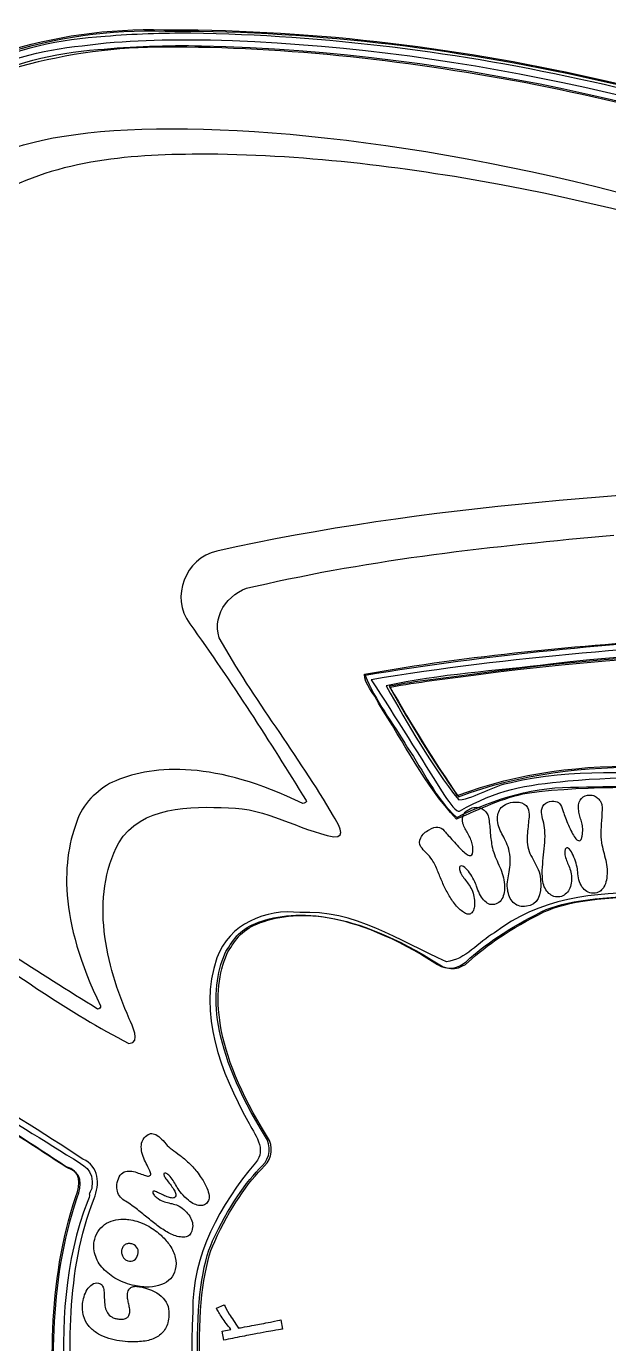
# Model space of a CAD drawing. Extents: x -1 to 139, y 0 to 188.
# Drawn here: x 47.3 to 85.9, y 100.4 to 187.6 of the extents above; entities that cross this region are included whole.
import ezdxf

# ---------------------------------------------------------------- set-up
doc = ezdxf.new("R2010")
doc.units = 0
for name, color, linetype in [('Back_Silk', 7, 'CONTINUOUS'), ('Edge', 7, 'CONTINUOUS'), ('Infill', 7, 'CONTINUOUS')]:
    doc.layers.add(name, color=color, linetype=linetype)

msp = doc.modelspace()

# ---------------------------------------------------------------- linework, layer by layer
at = {"layer": 'Back_Silk', "color": 7}
for points in [[(79.496418, 136.244568), (79.496404, 136.244568)], [(85.315418, 136.286163), (85.315418, 136.286163), (85.315418, 136.286163), (85.315418, 136.286163), (85.315418, 136.286163), (85.315418, 136.286163)], [(73.95263, 134.431438), (73.952659, 134.431465)], [(85.337739, 134.433777), (85.337739, 134.433777)], [(85.345222, 133.811153), (85.345222, 133.811153), (85.345222, 133.811153), (85.345222, 133.811153), (85.345222, 133.811153), (85.345222, 133.811153)], [(85.385776, 130.445807), (85.385776, 130.445807)], [(54.072244, 108.63204)], [(51.813886, 107.32752), (51.813891, 107.327539)], [(54.019305, 105.895937), (54.019312, 105.895972)], [(53.16865, 102.088963), (53.16865, 102.088963)], [(53.634939, 102.03622)], [(56.625662, 101.698125), (56.625662, 101.698125)]]:
    msp.add_lwpolyline(points, close=True, dxfattribs=at)
for points in [[(82.082791, 136.310734), (82.082796, 136.310744), (82.082929, 136.310739)], [(81.343366, 131.166174), (81.346565, 131.131332)], [(79.17698, 130.349271), (79.167869, 130.40445)], [(53.44249, 111.462605), (53.442609, 111.462839), (53.442581, 111.462841)], [(59.880117, 102.765943), (60.395992, 102.982022)], [(60.364494, 100.651037), (60.252808, 101.246116), (60.836368, 101.355641), (60.839482, 101.360193)], [(64.13593, 101.986857), (64.249778, 101.380262)], [(54.00874, 100.545637), (54.008755, 100.545766), (54.008776, 100.545815)]]:
    msp.add_lwpolyline(points, dxfattribs=at)
for points in [[(45.508214, 179.163011), (55.408214, 183.763011), (95.608214, 179.163021), (124.408216, 160.563021)], [(123.208216, 157.063021), (122.808216, 157.063021), (87.108214, 158.963021), (59.908214, 152.863021)], [(59.908214, 152.863021), (57.808214, 152.363021), (56.808214, 149.863021), (58.108214, 148.063021)], [(58.108214, 148.063021), (60.908214, 144.163021), (63.408214, 140.263021), (65.808214, 136.363021)], [(65.608214, 136.163021), (59.808214, 138.963021), (55.808214, 138.763021), (53.208214, 137.663021)], [(53.208214, 137.663021), (52.608214, 137.463021), (52.208214, 137.063021), (51.708214, 136.663021)], [(51.708214, 136.663021), (51.308214, 136.263021), (50.908214, 135.763021), (50.708214, 135.163021)], [(65.808214, 136.363021), (65.908214, 136.263021), (65.708214, 136.163021), (65.608214, 136.163021)], [(78.672924, 135.803928), (78.844181, 136.041075), (79.120823, 136.190667), (79.496418, 136.244568)], [(79.496427, 136.244562), (79.809935, 136.289557), (80.062876, 136.248586), (80.25284, 136.126204)], [(80.25284, 136.126204), (80.442605, 136.00832), (80.548204, 135.822945), (80.573235, 135.572413)], [(81.410854, 135.55992), (81.39272, 135.787911), (81.449661, 135.966501), (81.583523, 136.095285)], [(81.583523, 136.095285), (81.721531, 136.224277), (81.888592, 136.296441), (82.082791, 136.310734)], [(82.082929, 136.310739), (82.268463, 136.324389), (82.415036, 136.29422), (82.522348, 136.221481)], [(82.522348, 136.221481), (82.633997, 136.148979), (82.720151, 136.016082), (82.78101, 135.823097)], [(83.853553, 135.880092), (83.844636, 136.160348), (83.909952, 136.368285), (84.050784, 136.503777)], [(84.050784, 136.503777), (84.191302, 136.64376), (84.385418, 136.717144), (84.630988, 136.722349)], [(84.630988, 136.722349), (84.719875, 136.724206), (84.811173, 136.704943), (84.904642, 136.664467)], [(84.904642, 136.664467), (84.998113, 136.623991), (85.081022, 136.56679), (85.153391, 136.49301)], [(85.153391, 136.49301), (85.217911, 136.430887), (85.271888, 136.361905), (85.315418, 136.286163)], [(85.315418, 136.286163), (85.32356, 136.272038), (85.331352, 136.257676), (85.338767, 136.243077)], [(85.338767, 136.243077), (85.385919, 136.150291), (85.409965, 136.050182), (85.411138, 135.942808)], [(50.708214, 135.163021), (49.608214, 132.463021), (49.408214, 128.463021), (52.208214, 122.763021)], [(76.202978, 134.844831), (76.132429, 135.117215), (76.163172, 135.342691), (76.300063, 135.520641)], [(76.300063, 135.520641), (76.434874, 135.701882), (76.646661, 135.831241), (76.921225, 135.894009)], [(76.921225, 135.894009), (77.020499, 135.916708), (77.125042, 135.917441), (77.234019, 135.896073)], [(77.234019, 135.896073), (77.342949, 135.874684), (77.441672, 135.833043), (77.530746, 135.772459)], [(77.530746, 135.772459), (77.624218, 135.712689), (77.70255, 135.639804), (77.766479, 135.555249)], [(77.766479, 135.555249), (77.830399, 135.470707), (77.871258, 135.374903), (77.889797, 135.268886)], [(77.889797, 135.268886), (77.945479, 134.950487), (77.983307, 134.633776), (78.00428, 134.318587)], [(78.51331, 134.902944), (78.453703, 135.271206), (78.504878, 135.571433), (78.672924, 135.803928)], [(80.564609, 135.141928), (80.546572, 134.98037), (80.527953, 134.806575), (80.509024, 134.621336)], [(80.573235, 135.572413), (80.585757, 135.447062), (80.582733, 135.303663), (80.564609, 135.141928)], [(81.511611, 135.0138), (81.458013, 135.210527), (81.424178, 135.392379), (81.410854, 135.55992)], [(82.78101, 135.823097), (82.801402, 135.758416), (82.833677, 135.662755), (82.878182, 135.533907)], [(82.878182, 135.533907), (82.922592, 135.405323), (82.975872, 135.261072), (83.037859, 135.100551)], [(83.90307, 135.510202), (83.874149, 135.63073), (83.857566, 135.754015), (83.853553, 135.880092)], [(83.995427, 135.15577), (83.962648, 135.276205), (83.931847, 135.394343), (83.90307, 135.510202)], [(84.087251, 134.787181), (84.058804, 134.912469), (84.028206, 135.035336), (83.995427, 135.15577)], [(85.411138, 135.942808), (85.414627, 135.620697), (85.401446, 135.303027), (85.372088, 134.989836)], [(73.403742, 133.89937), (73.525041, 134.114005), (73.712207, 134.296087), (73.95263, 134.431438)], [(73.952658, 134.431435), (74.182208, 134.560664), (74.376703, 134.61571), (74.531379, 134.605629)], [(74.531379, 134.605629), (74.691782, 134.598097), (74.836211, 134.515629), (74.96486, 134.361979)], [(74.96486, 134.361979), (75.010365, 134.307626), (75.07161, 134.237979), (75.162555, 134.132883)], [(76.338294, 134.497343), (76.280151, 134.606787), (76.234695, 134.722365), (76.202978, 134.844831)], [(76.515616, 134.176679), (76.454459, 134.285574), (76.395249, 134.392484), (76.338294, 134.497343)], [(78.00428, 134.318587), (78.025273, 134.003039), (78.064527, 133.686311), (78.12112, 133.367323)], [(78.668803, 134.38419), (78.59681, 134.536882), (78.544576, 134.709783), (78.51331, 134.902944)], [(78.900286, 133.935421), (78.821508, 134.087222), (78.744302, 134.236806), (78.668803, 134.38419)], [(80.509024, 134.621336), (80.489591, 134.440584), (80.473764, 134.250867), (80.461523, 134.052091)], [(81.621962, 134.405162), (81.605892, 134.614559), (81.569411, 134.817511), (81.511611, 135.0138)], [(81.617406, 133.582558), (81.641084, 133.856397), (81.643042, 134.130604), (81.621962, 134.405162)], [(83.037859, 135.100551), (83.099608, 134.944769), (83.165342, 134.782111), (83.234934, 134.612468)], [(83.234934, 134.612468), (83.308469, 134.44771), (83.382841, 134.296861), (83.458177, 134.159949)], [(84.134926, 134.417106), (84.13134, 134.543192), (84.115561, 134.666564), (84.087251, 134.787181)], [(84.12756, 134.241592), (84.13357, 134.321265), (84.135993, 134.379727), (84.134926, 134.417106)], [(85.337739, 134.433777), (85.333766, 134.302222), (85.332603, 134.169909), (85.334153, 134.03683)], [(85.372088, 134.989836), (85.354846, 134.80602), (85.343438, 134.620669), (85.337739, 134.433777)], [(73.417873, 133.299966), (73.295834, 133.487272), (73.286821, 133.686528), (73.403742, 133.89937)], [(75.162555, 134.132883), (75.251578, 134.030017), (75.351956, 133.917652), (75.466416, 133.789143)], [(75.466416, 133.789143), (75.578705, 133.665727), (75.694789, 133.535971), (75.814603, 133.39844)], [(75.814603, 133.39844), (75.937238, 133.267202), (76.054491, 133.14732), (76.167042, 133.039372)], [(76.691784, 133.839796), (76.635463, 133.955396), (76.576788, 134.067765), (76.515616, 134.176679)], [(76.818419, 133.488015), (76.788896, 133.611272), (76.746988, 133.728766), (76.691784, 133.839796)], [(76.846691, 133.313215), (76.836514, 133.39328), (76.82719, 133.4514), (76.818419, 133.488015)], [(79.134175, 133.436623), (79.061125, 133.61805), (78.98323, 133.784313), (78.900286, 133.935421)], [(79.295951, 132.804715), (79.260032, 133.049184), (79.20657, 133.259708), (79.134175, 133.436623)], [(80.461523, 134.052091), (80.449282, 133.853308), (80.454641, 133.652006), (80.47673, 133.448018)], [(80.47673, 133.448018), (80.500844, 133.225565), (80.555479, 133.025503), (80.639026, 132.847747)], [(81.537029, 132.759966), (81.566842, 133.034563), (81.593719, 133.308675), (81.617406, 133.582558)], [(83.458177, 134.159949), (83.533514, 134.023028), (83.60731, 133.911615), (83.679869, 133.825716)], [(83.679869, 133.825716), (83.756505, 133.739987), (83.829177, 133.698355), (83.898393, 133.700877)], [(83.898393, 133.700877), (83.947242, 133.702631), (83.987067, 133.732087), (84.017981, 133.789237)], [(84.017981, 133.789237), (84.052834, 133.851194), (84.077316, 133.922119), (84.09137, 134.002038)], [(84.09137, 134.002038), (84.109514, 134.082092), (84.1216, 134.16194), (84.12756, 134.241592)], [(85.334153, 134.03683), (85.335075, 133.960933), (85.338806, 133.885704), (85.345222, 133.811153)], [(85.345222, 133.811153), (85.356232, 133.683944), (85.375248, 133.558696), (85.402173, 133.4354)], [(85.402173, 133.4354), (85.444877, 133.239847), (85.491331, 133.044312), (85.541454, 132.848777)], [(73.774813, 132.890643), (73.627856, 133.027643), (73.507693, 133.162108), (73.417873, 133.299966)], [(74.16098, 132.426852), (74.052954, 132.600938), (73.926022, 132.757144), (73.774813, 132.890643)], [(76.167042, 133.039372), (76.27967, 132.931351), (76.382048, 132.84571), (76.476158, 132.783129)], [(76.476158, 132.783129), (76.574341, 132.721925), (76.65686, 132.701104), (76.726355, 132.722018)], [(76.726355, 132.722018), (76.775358, 132.736772), (76.809233, 132.775917), (76.828508, 132.840031)], [(76.828508, 132.840031), (76.850742, 132.90985), (76.860958, 132.985869), (76.858777, 133.068095)], [(76.858777, 133.068095), (76.860812, 133.151513), (76.856839, 133.233227), (76.846691, 133.313215)], [(78.12112, 133.367323), (78.157175, 133.164105), (78.212866, 132.969325), (78.287094, 132.783317)], [(78.287094, 132.783317), (78.361258, 132.597451), (78.438973, 132.411953), (78.519771, 132.22807)], [(79.316673, 132.092421), (79.341553, 132.299701), (79.335224, 132.537447), (79.295951, 132.804715)], [(80.639026, 132.847747), (80.726595, 132.670417), (80.818914, 132.495687), (80.915739, 132.323573)], [(81.467827, 131.944989), (81.487793, 132.218786), (81.510831, 132.490408), (81.537029, 132.759966)], [(82.961447, 133.082589), (82.951212, 133.044589), (82.945145, 133.004484), (82.943225, 132.962271)], [(82.943225, 132.962271), (82.945358, 132.920288), (82.947102, 132.885301), (82.948459, 132.857309)], [(82.948459, 132.857309), (82.954759, 132.731358), (82.980996, 132.608876), (83.026733, 132.48978)], [(83.005032, 133.183247), (82.985978, 133.158805), (82.971449, 133.125252), (82.961447, 133.082589)], [(83.087833, 133.229831), (83.051468, 133.227871), (83.023855, 133.212353), (83.005032, 133.183247)], [(83.320161, 133.052197), (83.238272, 133.174513), (83.160558, 133.233701), (83.087833, 133.229831)], [(83.54901, 132.613811), (83.482173, 132.788586), (83.405895, 132.934726), (83.320161, 133.052197)], [(83.724082, 132.088175), (83.677909, 132.268636), (83.619649, 132.4439), (83.54901, 132.613811)], [(85.541454, 132.848777), (85.595595, 132.653289), (85.643328, 132.457671), (85.684789, 132.261975)], [(74.521786, 131.704785), (74.42, 131.956282), (74.302717, 132.198439), (74.16098, 132.426852)], [(74.836267, 130.951953), (74.727889, 131.201611), (74.623424, 131.453645), (74.521786, 131.704785)], [(75.979103, 131.954669), (75.968218, 131.92513), (75.964497, 131.888543), (75.967918, 131.844935)], [(75.967918, 131.844935), (75.969759, 131.805646), (75.976253, 131.765851), (75.987234, 131.725459)], [(76.044505, 132.026397), (76.010244, 132.012571), (75.988397, 131.988511), (75.979103, 131.954669)], [(75.987234, 131.725459), (76.001908, 131.686634), (76.01413, 131.654278), (76.02391, 131.628391)], [(76.315218, 131.929804), (76.204699, 132.022621), (76.113022, 132.054058), (76.044505, 132.026397)], [(76.643222, 131.571974), (76.537504, 131.723333), (76.428163, 131.842721), (76.315218, 131.929804)], [(78.519771, 132.22807), (78.604529, 132.044964), (78.682893, 131.860544), (78.754847, 131.675767)], [(78.754847, 131.675767), (78.826075, 131.495444), (78.878588, 131.304452), (78.912857, 131.10224)], [(79.234328, 131.503577), (79.268154, 131.689352), (79.29568, 131.88566), (79.316673, 132.092421)], [(80.915739, 132.323573), (81.012574, 132.151438), (81.100862, 131.973322), (81.180872, 131.789464)], [(81.180872, 131.789464), (81.264806, 131.605932), (81.318482, 131.398145), (81.343366, 131.166174)], [(81.475096, 131.11603), (81.450788, 131.39492), (81.44791, 131.671188), (81.467827, 131.944989)], [(81.560466, 128.987392), (87.560466, 131.787392), (111.660466, 128.987392), (129.060468, 117.78739)], [(83.026733, 132.48978), (83.07247, 132.370681), (83.12004, 132.249272), (83.169379, 132.125563)], [(83.169379, 132.125563), (83.222676, 132.00205), (83.27211, 131.868922), (83.317718, 131.726179)], [(83.317718, 131.726179), (83.363136, 131.588074), (83.389275, 131.43271), (83.396651, 131.259994)], [(83.799449, 131.63534), (83.795184, 131.756658), (83.770246, 131.90778), (83.724082, 132.088175)], [(85.684789, 132.261975), (85.726213, 132.070933), (85.747468, 131.872712), (85.74896, 131.667298)], [(85.74896, 131.667298), (85.750414, 131.466576), (85.733996, 131.277328), (85.700044, 131.099615)], [(75.191893, 130.228089), (75.063995, 130.466871), (74.945368, 130.707993), (74.836267, 130.951953)], [(76.02391, 131.628391), (76.067902, 131.511961), (76.129102, 131.405201), (76.205079, 131.306761)], [(76.205079, 131.306761), (76.281192, 131.208145), (76.358133, 131.107228), (76.43619, 131.003231)], [(76.43619, 131.003231), (76.517517, 130.900581), (76.596854, 130.786668), (76.674398, 130.661631)], [(76.931474, 131.106212), (76.846852, 131.270582), (76.751156, 131.426416), (76.643222, 131.571974)], [(77.105877, 130.683179), (77.073515, 130.799839), (77.015953, 130.942119), (76.931474, 131.106212)], [(78.912857, 131.10224), (78.946362, 130.904522), (78.960416, 130.714582), (78.955677, 130.531474)], [(79.167869, 130.40445), (79.134547, 130.606829), (79.128102, 130.795152), (79.149939, 130.96984)], [(79.149939, 130.96984), (79.175516, 131.145141), (79.203594, 131.323052), (79.234328, 131.503577)], [(81.346565, 131.131332), (81.445896, 130.035357), (81.11522, 129.46306), (80.40086, 129.361501)], [(81.589465, 130.656007), (81.528094, 130.7954), (81.489679, 130.94874), (81.475096, 131.11603)], [(83.34756, 130.780567), (83.311738, 130.62914), (83.256221, 130.495394), (83.181422, 130.37916)], [(83.396651, 131.259994), (83.403823, 131.091972), (83.38725, 130.932182), (83.34756, 130.780567)], [(83.882113, 131.112589), (83.83341, 131.283682), (83.805661, 131.457933), (83.799449, 131.63534)], [(84.083472, 130.657165), (83.998026, 130.789695), (83.930819, 130.94151), (83.882113, 131.112589)], [(85.700044, 131.099615), (85.666044, 130.926566), (85.612446, 130.776602), (85.539472, 130.649685)], [(52.008214, 122.563021), (48.108214, 124.963021), (44.208214, 127.463021), (40.308214, 130.263021)], [(75.633904, 129.541962), (75.470265, 129.76253), (75.319898, 129.989106), (75.191893, 130.228089)], [(76.674398, 130.661631), (76.750608, 130.540779), (76.813887, 130.398509), (76.867144, 130.234967)], [(76.867144, 130.234967), (76.918929, 130.075935), (76.94944, 129.920059), (76.962893, 129.767993)], [(77.299061, 130.191484), (77.218674, 130.348423), (77.153279, 130.512318), (77.105877, 130.683179)], [(77.568831, 129.783887), (77.469702, 129.898288), (77.37937, 130.034684), (77.299061, 130.191484)], [(78.872314, 130.051109), (78.823466, 129.90476), (78.750193, 129.783515), (78.654528, 129.688328)], [(78.955677, 130.531474), (78.950152, 130.353006), (78.921987, 130.192921), (78.872314, 130.051109)], [(79.603831, 129.553445), (79.392016, 129.723724), (79.247685, 129.988407), (79.17698, 130.349271)], [(81.81873, 130.290538), (81.727721, 130.390155), (81.651242, 130.511947), (81.589465, 130.656007)], [(82.136615, 130.050408), (82.019719, 130.106598), (81.913886, 130.186576), (81.81873, 130.290538)], [(82.519732, 129.980733), (82.38465, 129.971344), (82.257273, 129.994507), (82.136615, 130.050408)], [(82.898254, 130.103507), (82.788329, 130.031398), (82.662322, 129.99066), (82.519732, 129.980733)], [(83.181422, 130.37916), (83.106618, 130.262914), (83.012189, 130.171161), (82.898254, 130.103507)], [(84.400225, 130.337928), (84.278315, 130.418385), (84.172806, 130.524748), (84.083472, 130.657165)], [(84.832501, 130.223323), (84.669793, 130.219505), (84.526025, 130.257577), (84.400225, 130.337928)], [(85.256159, 130.344249), (85.140268, 130.267424), (84.999095, 130.227264), (84.832501, 130.223323)], [(85.385776, 130.445806), (85.346028, 130.407135), (85.30282, 130.373283), (85.256159, 130.344249)], [(85.539472, 130.649685), (85.495886, 130.571044), (85.444654, 130.503097), (85.385776, 130.445807)], [(62.560466, 128.187392), (64.960466, 129.187392), (68.860466, 129.187392), (74.660466, 125.487392)], [(75.937993, 129.204442), (75.835505, 129.298167), (75.73162, 129.41025), (75.633904, 129.541962)], [(76.231184, 128.97118), (76.141735, 129.028876), (76.043175, 129.106977), (75.937993, 129.204442)], [(76.870559, 129.04865), (76.829222, 128.962302), (76.773928, 128.90306), (76.704256, 128.866619)], [(76.962663, 129.356802), (76.947389, 129.233733), (76.915763, 129.131495), (76.870559, 129.04865)], [(76.962893, 129.767993), (76.979157, 129.616912), (76.977935, 129.479845), (76.962663, 129.356802)], [(77.898603, 129.524683), (77.780517, 129.583184), (77.671267, 129.670106), (77.568831, 129.783887)], [(78.291831, 129.486941), (78.149214, 129.453554), (78.020088, 129.466863), (77.898603, 129.524683)], [(78.654528, 129.688328), (78.559652, 129.588464), (78.437967, 129.521158), (78.291831, 129.486941)], [(80.40086, 129.361501), (80.083274, 129.316351), (79.820609, 129.378618), (79.603831, 129.553445)], [(61.360466, 127.387392), (61.660466, 127.687392), (62.060466, 127.987392), (62.560466, 128.187392)], [(76.488329, 128.847314), (76.409735, 128.869074), (76.325112, 128.910695), (76.231184, 128.97118)], [(76.704256, 128.866619), (76.638223, 128.832075), (76.568795, 128.826596), (76.488329, 128.847314)], [(76.560466, 125.687392), (77.760466, 126.787392), (79.360466, 127.887392), (81.560466, 128.987392)], [(60.560466, 126.187392), (60.760466, 126.587392), (61.060466, 126.987392), (61.360466, 127.387392)], [(63.260466, 114.08739), (59.560466, 119.987392), (59.560466, 123.787392), (60.560466, 126.187392)], [(74.660466, 125.487392), (75.260466, 125.087392), (76.060466, 125.187392), (76.560466, 125.687392)], [(52.208214, 122.763021), (52.208214, 122.663021), (52.108214, 122.563021), (52.008214, 122.563021)], [(55.094336, 114.028419), (55.201819, 114.165598), (55.315492, 114.253452), (55.431675, 114.29168)], [(55.431675, 114.29168), (55.545123, 114.333259), (55.661096, 114.33205), (55.778744, 114.288873)], [(55.778744, 114.288873), (55.896516, 114.24562), (56.018377, 114.164), (56.145468, 114.044806)], [(54.945026, 113.05953), (54.90382, 113.231785), (54.889974, 113.40026), (54.903829, 113.564058)], [(54.903829, 113.564058), (54.920371, 113.731405), (54.984009, 113.887609), (55.094336, 114.028419)], [(56.145468, 114.044806), (56.272668, 113.932159), (56.405608, 113.790807), (56.546247, 113.620967)], [(56.546247, 113.620967), (56.64205, 113.50527), (56.77305, 113.388636), (56.938655, 113.265928)], [(63.060466, 112.18739), (63.560466, 112.68739), (63.660466, 113.48739), (63.260466, 114.08739)], [(55.120195, 112.568179), (55.044229, 112.730138), (54.985641, 112.893866), (54.945026, 113.05953)], [(55.334549, 112.128829), (55.264743, 112.262801), (55.1929, 112.409308), (55.120195, 112.568179)], [(56.938655, 113.265928), (57.10353, 113.149926), (57.281279, 113.020279), (57.469611, 112.87673)], [(57.469611, 112.87673), (57.658241, 112.73292), (57.848769, 112.571569), (58.041891, 112.392836)], [(53.442581, 111.462841), (53.524604, 111.62245), (53.631814, 111.728368), (53.760537, 111.779073)], [(53.760537, 111.779073), (53.885956, 111.832357), (54.020182, 111.851187), (54.16251, 111.836168)], [(54.16251, 111.836168), (54.303695, 111.827638), (54.447614, 111.797482), (54.59446, 111.74652)], [(54.59446, 111.74652), (54.737819, 111.698258), (54.871914, 111.64993), (54.996443, 111.602353)], [(54.996443, 111.602353), (55.119886, 111.561044), (55.227827, 111.530575), (55.320561, 111.511475)], [(55.492562, 111.786019), (55.454052, 111.883613), (55.401231, 111.997536), (55.334549, 112.128829)], [(55.508863, 111.573676), (55.536732, 111.618117), (55.531045, 111.688476), (55.492562, 111.786019)], [(56.400683, 111.670384), (56.376806, 111.63619), (56.383048, 111.581287), (56.419809, 111.506473)], [(56.523605, 111.699946), (56.467876, 111.717621), (56.426743, 111.70772), (56.400683, 111.670384)], [(56.717498, 111.573479), (56.646025, 111.643022), (56.581612, 111.685327), (56.523605, 111.699946)], [(58.041891, 112.392836), (58.237374, 112.216639), (58.415028, 112.018355), (58.578561, 111.802498)], [(58.578561, 111.802498), (58.797549, 111.513444), (58.967512, 111.253267), (59.087651, 111.032615)], [(59.760466, 107.18739), (60.760466, 109.38739), (61.960466, 111.08739), (63.060466, 112.18739)], [(53.320225, 110.49914), (53.27838, 110.640127), (53.265284, 110.792163), (53.282141, 110.954177)], [(53.282141, 110.954177), (53.300951, 111.120239), (53.354198, 111.29079), (53.44249, 111.462605)], [(55.320561, 111.511475), (55.41003, 111.49515), (55.472464, 111.515686), (55.508863, 111.573676)], [(56.419809, 111.506473), (56.458699, 111.434727), (56.513176, 111.351697), (56.583437, 111.257457)], [(56.583437, 111.257457), (56.650502, 111.166158), (56.725926, 111.068059), (56.80981, 110.963295)], [(57.012817, 111.213024), (56.942974, 111.328788), (56.844666, 111.449739), (56.717498, 111.573479)], [(56.80981, 110.963295), (56.89362, 110.858542), (56.967688, 110.754112), (57.032161, 110.650643)], [(57.225878, 110.846158), (57.153608, 110.974681), (57.082839, 111.096987), (57.012817, 111.213024)], [(57.485652, 110.454384), (57.38347, 110.592883), (57.296945, 110.723422), (57.225878, 110.846158)], [(59.087651, 111.032615), (59.208278, 110.81115), (59.291602, 110.61819), (59.337103, 110.456173)], [(53.520095, 110.115492), (53.429061, 110.230349), (53.362082, 110.358062), (53.320225, 110.49914)], [(53.85002, 109.83868), (53.719514, 109.915069), (53.60929, 110.006732), (53.520095, 110.115492)], [(55.668714, 110.495272), (55.65008, 110.461672), (55.6497, 110.421528), (55.667696, 110.375212)], [(55.667696, 110.375212), (55.687479, 110.332219), (55.716089, 110.287735), (55.753506, 110.241708)], [(55.794471, 110.499699), (55.725638, 110.523754), (55.683596, 110.522113), (55.668714, 110.495272)], [(55.753506, 110.241708), (55.792712, 110.198984), (55.837215, 110.157243), (55.886986, 110.116337)], [(56.046073, 110.391118), (55.947203, 110.439489), (55.863278, 110.475594), (55.794471, 110.499699)], [(55.886986, 110.116337), (55.936583, 110.075212), (55.980374, 110.040834), (56.018138, 110.013269)], [(56.018138, 110.013269), (56.155476, 109.913008), (56.29316, 109.844032), (56.429584, 109.803973)], [(56.362358, 110.241747), (56.248851, 110.29882), (56.143384, 110.348551), (56.046073, 110.391118)], [(56.694851, 110.106785), (56.58855, 110.142891), (56.477613, 110.187806), (56.362358, 110.241747)], [(56.973084, 110.053081), (56.890571, 110.055456), (56.797804, 110.073325), (56.694851, 110.106785)], [(57.154573, 110.143031), (57.115766, 110.080462), (57.055664, 110.050727), (56.973084, 110.053081)], [(57.032161, 110.650643), (57.095326, 110.55293), (57.140669, 110.45859), (57.168346, 110.367936)], [(57.168346, 110.367936), (57.197891, 110.28007), (57.193389, 110.205612), (57.154573, 110.143031)], [(57.916644, 109.994339), (57.731599, 110.163512), (57.588115, 110.315506), (57.485652, 110.454384)], [(58.320994, 109.701052), (58.188983, 109.772182), (58.053441, 109.869274), (57.916644, 109.994339)], [(59.385866, 110.041761), (59.36951, 109.93053), (59.329443, 109.836153), (59.264293, 109.755377)], [(59.337103, 110.456173), (59.38733, 110.292203), (59.40389, 110.154723), (59.385866, 110.041761)], [(54.653464, 109.285666), (54.410933, 109.480865), (54.14331, 109.667009), (53.85002, 109.83868)], [(55.356546, 108.718292), (55.128556, 108.906465), (54.894006, 109.096131), (54.653464, 109.285666)], [(56.429584, 109.803973), (56.56271, 109.76641), (56.696029, 109.733069), (56.829402, 109.703431)], [(56.829402, 109.703431), (56.964443, 109.676741), (57.097047, 109.640614), (57.227368, 109.595774)], [(57.227368, 109.595774), (57.35446, 109.553504), (57.482393, 109.479329), (57.61294, 109.375378)], [(57.61294, 109.375378), (57.74333, 109.271554), (57.861045, 109.158102), (57.966928, 109.037118)], [(57.966928, 109.037118), (58.076119, 108.91354), (58.157867, 108.783439), (58.213206, 108.648782)], [(58.696218, 109.567868), (58.580012, 109.588231), (58.454706, 109.632294), (58.320994, 109.701052)], [(59.017746, 109.584755), (58.921044, 109.555473), (58.814123, 109.549751), (58.696218, 109.567868)], [(59.264293, 109.755377), (59.197515, 109.672574), (59.116138, 109.616209), (59.017746, 109.584755)], [(52.119474, 107.949734), (52.257454, 108.130176), (52.420484, 108.276439), (52.606675, 108.386819)], [(52.606675, 108.386819), (52.792942, 108.497245), (52.998167, 108.5732), (53.221482, 108.614516)], [(53.221482, 108.614516), (53.441095, 108.657596), (53.6681, 108.668393), (53.902651, 108.648527)], [(53.902651, 108.648527), (53.959231, 108.64464), (54.015764, 108.639133), (54.072244, 108.63204)], [(54.072244, 108.63204), (54.251339, 108.609733), (54.429719, 108.570766), (54.607709, 108.516525)], [(54.607709, 108.516525), (54.843209, 108.44885), (55.067905, 108.357472), (55.282659, 108.246258)], [(55.282659, 108.246258), (55.600902, 108.08145), (55.888934, 107.876142), (56.150154, 107.641916)], [(56.049501, 108.172481), (55.815834, 108.348209), (55.584669, 108.529956), (55.356546, 108.718292)], [(56.799761, 107.700243), (56.531293, 107.845874), (56.280991, 108.001835), (56.049501, 108.172481)], [(58.305546, 108.219961), (58.307399, 108.068425), (58.267814, 107.910771), (58.187616, 107.740103)], [(58.213206, 108.648782), (58.273398, 108.51388), (58.303703, 108.37118), (58.305546, 108.219961)], [(51.837494, 106.300792), (51.732382, 106.638383), (51.724286, 106.984601), (51.813886, 107.32752)], [(51.813889, 107.32754), (51.876276, 107.566335), (51.978961, 107.775168), (52.119474, 107.949734)], [(56.150154, 107.641916), (56.187831, 107.608542), (56.224563, 107.574845), (56.260359, 107.540856)], [(56.260359, 107.540856), (56.470098, 107.340838), (56.648132, 107.129196), (56.795351, 106.909146)], [(57.1794, 107.541844), (57.040323, 107.586241), (56.913792, 107.638391), (56.799761, 107.700243)], [(57.586834, 107.466243), (57.455499, 107.475636), (57.319503, 107.500405), (57.1794, 107.541844)], [(57.947617, 107.514786), (57.83957, 107.476036), (57.719335, 107.459592), (57.586834, 107.466243)], [(58.187616, 107.740103), (58.136158, 107.630603), (58.056943, 107.55622), (57.947617, 107.514786)], [(53.611388, 106.655137), (53.590206, 106.573177), (53.586501, 106.491559), (53.600246, 106.410912)], [(53.600246, 106.410912), (53.61011, 106.331554), (53.633987, 106.256408), (53.671747, 106.18569)], [(53.71636, 106.860354), (53.667699, 106.805678), (53.632578, 106.737101), (53.611388, 106.655137)], [(53.886981, 106.994732), (53.819185, 106.965169), (53.762222, 106.920329), (53.71636, 106.860354)], [(54.097959, 107.040792), (54.02129, 107.041016), (53.950945, 107.025751), (53.886981, 106.994732)], [(54.335372, 106.998673), (54.254803, 107.030124), (54.175731, 107.044376), (54.097959, 107.040792)], [(54.647637, 106.724987), (54.584767, 106.849637), (54.481077, 106.941801), (54.335372, 106.998673)], [(54.677737, 106.317316), (54.717424, 106.470246), (54.707801, 106.605199), (54.647637, 106.724987)], [(56.795351, 106.909146), (56.965078, 106.656235), (57.083175, 106.396167), (57.151386, 106.126159)], [(70.960466, 59.68689), (59.760466, 77.08689), (56.960466, 101.18739), (59.760466, 107.18739)], [(52.373221, 105.383433), (52.123133, 105.660936), (51.943631, 105.967244), (51.837494, 106.300792)], [(53.671747, 106.18569), (53.706534, 106.120098), (53.753649, 106.061509), (53.812944, 106.00982)], [(53.812944, 106.00982), (53.872239, 105.958102), (53.941082, 105.920334), (54.019305, 105.895937)], [(54.019311, 105.89596), (54.167917, 105.849619), (54.303511, 105.866117), (54.426554, 105.942085)], [(54.426554, 105.942085), (54.550536, 106.02181), (54.633326, 106.146167), (54.677737, 106.317316)], [(57.151386, 106.126159), (57.220646, 105.858598), (57.220535, 105.592918), (57.151378, 105.315477)], [(53.284181, 104.685118), (52.924711, 104.879611), (52.620266, 105.110959), (52.373221, 105.383433)], [(54.439682, 104.260209), (54.025506, 104.353031), (53.639732, 104.491524), (53.284181, 104.685118)], [(56.824877, 104.712606), (56.669783, 104.549032), (56.472782, 104.420927), (56.232057, 104.328487)], [(57.151378, 105.315477), (57.092084, 105.077617), (56.984776, 104.878439), (56.824877, 104.712606)], [(51.10658, 103.52031), (51.155287, 103.692635), (51.226366, 103.850259), (51.319149, 103.991892)], [(51.319149, 103.991892), (51.408517, 104.138586), (51.517539, 104.254105), (51.645152, 104.338152)], [(51.645152, 104.338152), (51.769517, 104.427325), (51.909641, 104.454515), (52.065402, 104.422337)], [(52.065402, 104.422337), (52.173193, 104.400063), (52.252277, 104.351454), (52.302912, 104.277481)], [(52.302912, 104.277481), (52.353593, 104.203435), (52.389464, 104.111737), (52.41108, 104.00237)], [(52.41108, 104.00237), (52.432697, 103.892978), (52.444923, 103.771336), (52.448248, 103.637144)], [(53.988989, 103.737062), (54.007809, 103.870214), (54.04783, 103.971832), (54.107898, 104.041198)], [(54.107898, 104.041198), (54.164599, 104.115233), (54.236292, 104.163962), (54.322612, 104.187633)], [(54.322612, 104.187633), (54.404996, 104.212207), (54.500764, 104.217735), (54.610117, 104.204736)], [(55.421389, 104.166059), (55.113754, 104.153351), (54.78586, 104.182632), (54.439682, 104.260209)], [(54.610117, 104.204736), (54.716102, 104.196314), (54.830676, 104.178089), (54.954134, 104.150384)], [(54.954134, 104.150384), (55.568997, 104.012405), (56.031878, 103.764453), (56.339007, 103.435669)], [(56.232057, 104.328487), (55.996077, 104.23844), (55.725728, 104.183208), (55.421389, 104.166059)], [(51.054307, 102.327959), (50.997189, 102.552127), (50.981407, 102.80197), (51.009081, 103.075061)], [(51.009081, 103.075061), (51.022159, 103.204178), (51.054381, 103.353018), (51.10658, 103.52031)], [(52.448248, 103.637144), (52.448078, 103.507734), (52.452323, 103.373855), (52.461001, 103.23572)], [(52.461001, 103.23572), (52.469707, 103.097585), (52.487694, 102.96072), (52.514812, 102.825458)], [(53.994546, 103.414443), (53.975791, 103.522772), (53.973948, 103.630549), (53.988989, 103.737062)], [(54.054007, 103.101953), (54.029612, 103.206403), (54.009791, 103.310616), (53.994546, 103.414443)], [(54.122183, 102.785086), (54.101122, 102.891912), (54.078403, 102.997509), (54.054007, 103.101953)], [(56.339007, 103.435669), (56.653197, 103.106686), (56.777095, 102.693365), (56.722339, 102.166434)], [(60.395992, 102.982022), (60.455685, 102.847496), (60.566662, 102.64443), (60.728923, 102.372826)], [(51.076591, 102.249076), (51.068533, 102.27501), (51.061151, 102.301312), (51.054307, 102.327959)], [(51.403797, 101.614699), (51.257242, 101.799534), (51.147783, 102.011275), (51.076591, 102.249076)], [(52.514812, 102.825458), (52.542338, 102.694259), (52.590037, 102.573403), (52.657503, 102.463327)], [(52.657503, 102.463327), (52.724984, 102.353218), (52.818929, 102.261276), (52.938941, 102.187281)], [(52.938941, 102.187281), (53.003487, 102.14636), (53.080052, 102.113656), (53.16865, 102.088963)], [(53.16865, 102.088963), (53.239271, 102.069302), (53.317482, 102.054726), (53.403334, 102.045073)], [(53.403334, 102.045073), (53.483041, 102.036112), (53.560252, 102.033218), (53.634939, 102.03622)], [(53.634939, 102.03622), (53.647137, 102.036718), (53.65927, 102.037407), (53.671338, 102.038163)], [(53.671338, 102.038163), (53.753555, 102.048312), (53.828553, 102.06874), (53.896322, 102.099339)], [(53.896322, 102.099339), (53.960395, 102.134257), (54.013439, 102.181688), (54.055582, 102.241612)], [(54.055582, 102.241612), (54.097741, 102.301567), (54.123461, 102.380459), (54.133196, 102.478686)], [(54.133196, 102.478686), (54.14331, 102.580696), (54.139679, 102.682641), (54.122183, 102.785086)], [(56.722339, 102.166434), (56.704445, 101.994214), (56.672474, 101.838371), (56.625662, 101.698125)], [(60.252645, 102.136357), (60.079509, 102.395322), (59.955333, 102.605184), (59.880117, 102.765943)], [(60.839482, 101.360193), (60.621394, 101.61867), (60.425781, 101.877392), (60.252645, 102.136357)], [(60.728923, 102.372826), (60.890703, 102.10378), (61.096723, 101.796669), (61.346981, 101.451493)], [(51.923631, 101.142951), (51.719852, 101.273129), (51.546357, 101.430174), (51.403797, 101.614699)], [(52.569839, 100.82373), (52.338884, 100.907083), (52.123378, 101.013066), (51.923631, 101.142951)], [(56.445163, 101.327521), (56.298989, 101.112483), (56.105803, 100.942621), (55.863648, 100.818569)], [(56.625662, 101.698125), (56.579723, 101.559058), (56.519757, 101.435643), (56.445163, 101.327521)], [(61.346981, 101.451493), (61.375136, 101.456777), (61.504629, 101.479758), (61.735462, 101.520436)], [(61.735462, 101.520436), (61.963735, 101.560634), (62.176411, 101.599227), (62.373491, 101.636216)], [(62.373491, 101.636216), (62.675509, 101.6929), (63.033357, 101.762707), (63.447032, 101.845638)], [(63.818347, 101.307225), (63.574237, 101.266701), (63.157842, 101.191196), (62.569163, 101.08071)], [(63.447032, 101.845638), (63.860227, 101.931138), (64.089859, 101.978211), (64.13593, 101.986857)], [(64.249778, 101.380262), (64.206264, 101.372095), (64.062454, 101.347749), (63.818347, 101.307225)], [(53.283734, 100.630053), (53.038802, 100.676254), (52.800787, 100.740389), (52.569839, 100.82373)], [(54.008776, 100.545815), (53.770567, 100.560035), (53.5288, 100.587772), (53.283734, 100.630053)], [(55.030367, 100.572619), (54.712858, 100.533998), (54.371978, 100.523956), (54.00874, 100.545637)], [(55.863648, 100.818569), (55.625695, 100.694299), (55.347912, 100.611248), (55.030367, 100.572619)], [(61.571686, 100.889532), (61.144732, 100.806754), (60.742335, 100.727256), (60.364494, 100.651037)], [(62.569163, 101.08071), (62.331131, 101.036036), (61.998639, 100.972309), (61.571686, 100.889532)]]:
    msp.add_open_spline(points, degree=3, dxfattribs=at)
at = {"layer": 'Edge', "color": 7}
msp.add_lwpolyline([(57.737364, 187.363524)], close=True, dxfattribs=at)
for points in [[(35.948347, 180.919955), (41.827365, 185.238867), (49.082698, 187.593893), (56.388703, 187.361794)], [(56.388703, 187.361794), (56.838252, 187.367933), (57.287799, 187.364635), (57.737364, 187.363524)], [(57.737392, 187.363554), (77.249301, 187.214948), (96.499568, 182.215104), (114.299913, 174.411882)], [(123.596113, 146.587283), (107.991463, 146.268552), (92.31425, 146.882452), (76.81058, 144.7092)], [(76.81058, 144.7092), (74.975177, 144.464581), (73.123026, 144.27123), (71.30542, 143.918414)], [(71.30542, 143.918414), (72.713107, 141.452106), (74.208892, 139.015056), (75.822262, 136.686215)], [(75.822262, 136.686215), (83.977517, 139.784392), (92.989624, 138.647033), (101.363603, 137.113727)], [(49.880257, 112.147561), (47.848607, 113.466504), (45.740175, 114.950862), (43.607152, 115.940104)], [(50.562619, 110.159923), (50.903885, 110.99848), (50.930024, 111.844224), (49.880257, 112.147561)], [(49.532145, 92.510205), (48.731912, 98.385425), (48.680636, 104.479013), (50.562619, 110.159923)]]:
    msp.add_open_spline(points, degree=3, dxfattribs=at)
at = {"layer": 'Infill', "color": 7}
for points in [[(57.822937, 187.282801)], [(58.189752, 187.158228)], [(57.142294, 186.221193)], [(58.879502, 186.31062)], [(58.711147, 179.13433)]]:
    msp.add_lwpolyline(points, close=True, dxfattribs=at)
for points in [[(36.03392, 180.839233), (41.912938, 185.158144), (49.168271, 187.513171), (56.474276, 187.281071)], [(36.00068, 180.662747), (40.915004, 183.991689), (46.491495, 186.639547), (52.506926, 186.945539)], [(52.506926, 186.945539), (54.396323, 187.108238), (56.29381, 187.16378), (58.189752, 187.158228)], [(56.474276, 187.281071), (56.923825, 187.28721), (57.373371, 187.283912), (57.822937, 187.282801)], [(57.822964, 187.282832), (77.334873, 187.134225), (96.585141, 182.134381), (114.38549, 174.33116)], [(58.189752, 187.158228), (76.060043, 186.886871), (93.72823, 182.61878), (110.24302, 175.923128)], [(36.06557, 179.606695), (40.82108, 182.870355), (46.152785, 185.680062), (52.017159, 186.051448)], [(57.142294, 186.221193), (50.646815, 186.296659), (44.040255, 184.810907), (38.600984, 181.146604)], [(52.017159, 186.051448), (54.296075, 186.284173), (56.589984, 186.340245), (58.879502, 186.31062)], [(81.770378, 183.573777), (73.664804, 185.173652), (65.411189, 186.184137), (57.142294, 186.221193)], [(58.879502, 186.31062), (76.11262, 185.91341), (93.127882, 181.79629), (109.1053, 175.456593)], [(128.86154, 165.265061), (114.51794, 174.299209), (98.329114, 180.164872), (81.770378, 183.573777)], [(58.711147, 179.13433), (53.967229, 179.099415), (48.97842, 178.738053), (44.847086, 176.151966)], [(78.741282, 177.110501), (72.136289, 178.316951), (65.436461, 179.138117), (58.711147, 179.13433)], [(123.50247, 160.764606), (109.73547, 168.872082), (94.399309, 174.112983), (78.741282, 177.110501)], [(62.461389, 150.537957), (70.252376, 152.35444), (78.239803, 153.188634), (86.194385, 153.931897)], [(60.053328, 147.133994), (59.561831, 148.737102), (60.855435, 150.359022), (62.461389, 150.537957)], [(67.63204, 135.314909), (65.295997, 139.370962), (62.338849, 143.054545), (60.053328, 147.133994)], [(69.674848, 144.711699), (76.695877, 146.015163), (83.84507, 146.573361), (90.962147, 147.117146)], [(94.421372, 147.19224), (86.151541, 146.793761), (77.881966, 146.002637), (69.720726, 144.635493)], [(123.68168, 146.50656), (108.07703, 146.18783), (92.399822, 146.801729), (76.896152, 144.628477)], [(123.73071, 146.64816), (109.81896, 146.420448), (95.856456, 147.0108), (82.004359, 145.384216)], [(82.004359, 145.384216), (78.383001, 144.937874), (74.629514, 144.718599), (71.108007, 143.948463)], [(70.609337, 142.792657), (70.360393, 143.401127), (69.649214, 144.102949), (69.674848, 144.711699)], [(69.720726, 144.635493), (70.357054, 143.019103), (71.610903, 141.423794), (72.522033, 139.857441)], [(71.108007, 143.948463), (72.600326, 141.373218), (74.067221, 138.714811), (75.928489, 136.398136)], [(76.896152, 144.628477), (75.060749, 144.383858), (73.208598, 144.190507), (71.390992, 143.837691)], [(71.390992, 143.837691), (72.798679, 141.371383), (74.294464, 138.934333), (75.907834, 136.605492)], [(75.769076, 135.128279), (73.666301, 137.381365), (72.279467, 140.21639), (70.609337, 142.792657)], [(72.522033, 139.857441), (73.605332, 138.314713), (74.364636, 136.517135), (75.789682, 135.246088)], [(75.907834, 136.605492), (84.063089, 139.70367), (93.075196, 138.56631), (101.44917, 137.033004)], [(79.393575, 137.554072), (83.410201, 138.524493), (87.601792, 138.128253), (91.69677, 138.141682)], [(75.789682, 135.246088), (78.293021, 136.510609), (81.031618, 137.305999), (83.854407, 137.245356)], [(75.928489, 136.398136), (77.094548, 136.528709), (78.182715, 137.375017), (79.393575, 137.554072)], [(93.421887, 137.088276), (89.105006, 137.187006), (84.744258, 137.406361), (80.453085, 136.833994)], [(83.854407, 137.245356), (89.58094, 137.399461), (95.362214, 137.363861), (100.97156, 136.052217)], [(53.406596, 133.56409), (54.896768, 136.006855), (58.151291, 135.985835), (60.672701, 135.871297)], [(80.453085, 136.833994), (78.804845, 136.537406), (77.298864, 135.772683), (75.769076, 135.128279)], [(60.672701, 135.871297), (63.161717, 135.888987), (65.283304, 134.41258), (67.65342, 133.956012)], [(67.65342, 133.956012), (68.574374, 133.863712), (67.851317, 134.964232), (67.63204, 135.314909)], [(54.100216, 121.924133), (52.528408, 125.506449), (51.488175, 129.909949), (53.406596, 133.56409)], [(81.425742, 129.011026), (87.425742, 131.811026), (111.52574, 129.011026), (128.92574, 117.811024)], [(88.493703, 130.240919), (84.940204, 130.333589), (81.178937, 129.867904), (78.29066, 127.603648)], [(65.399478, 128.942291), (63.164673, 129.232115), (60.686441, 128.172359), (59.903243, 125.939891)], [(62.425742, 128.211026), (64.825742, 129.211026), (68.725742, 129.211026), (74.525742, 125.511026)], [(75.112374, 125.68794), (71.998541, 127.050293), (68.957963, 129.184217), (65.399478, 128.942291)], [(61.225742, 127.411026), (61.525742, 127.711026), (61.925742, 128.011026), (62.425742, 128.211026)], [(76.425742, 125.711026), (77.625742, 126.811026), (79.225742, 127.911026), (81.425742, 129.011026)], [(42.774092, 127.47228), (46.457388, 124.955252), (50.107077, 122.324231), (54.080016, 120.289683)], [(60.425742, 126.211026), (60.625742, 126.611026), (60.925742, 127.011026), (61.225742, 127.411026)], [(78.29066, 127.603648), (77.239272, 127.004803), (76.350417, 125.82514), (75.112374, 125.68794)], [(59.903243, 125.939891), (58.637549, 122.28972), (60.177786, 118.3413), (61.962391, 115.138721)], [(63.125742, 114.111024), (59.425742, 120.011026), (59.425742, 123.811026), (60.425742, 126.211026)], [(74.525742, 125.511026), (75.125742, 125.111026), (75.925742, 125.211026), (76.425742, 125.711026)], [(54.080016, 120.289683), (54.935436, 120.342983), (54.263887, 121.491029), (54.100216, 121.924133)], [(51.034845, 112.621547), (48.349828, 114.396432), (45.610998, 116.084277), (42.892748, 117.807512)], [(49.96583, 112.066838), (47.93418, 113.385781), (45.825747, 114.870139), (43.692724, 115.859381)], [(61.962391, 115.138721), (62.367493, 114.315774), (63.264702, 113.265551), (62.455788, 112.390983)], [(62.925742, 112.211024), (63.425742, 112.711024), (63.525742, 113.511024), (63.125742, 114.111024)], [(51.777027, 110.019607), (52.160825, 110.941693), (52.104442, 112.204491), (51.034845, 112.621547)], [(50.648192, 110.0792), (50.989458, 110.917757), (51.015597, 111.763501), (49.96583, 112.066838)], [(62.455788, 112.390983), (60.141949, 109.616764), (58.231051, 106.255692), (58.30934, 102.549485)], [(59.625742, 107.211024), (60.625742, 109.411024), (61.825742, 111.111024), (62.925742, 112.211024)], [(49.617718, 92.429483), (48.817485, 98.304703), (48.766209, 104.39829), (50.648192, 110.0792)], [(50.411439, 94.814148), (50.043723, 99.897014), (49.900234, 105.199615), (51.777027, 110.019607)], [(70.825742, 59.71053), (59.625742, 77.11053), (56.825742, 101.211024), (59.625742, 107.211024)], [(58.30934, 102.549485), (57.800981, 92.643189), (60.184558, 82.8254), (63.508887, 73.55704)]]:
    msp.add_open_spline(points, degree=3, dxfattribs=at)
at = {"layer": 'Infill', "color": 1}
for points in [[(50.988575, 186.313119), (53.801065, 186.692212), (56.643425, 186.72828), (59.476855, 186.703744)], [(59.476855, 186.703744), (75.192725, 186.283273), (90.704215, 182.717261), (105.429985, 177.328744)], [(36.086231, 180.047494), (40.483855, 183.223269), (45.520505, 185.782265), (50.988575, 186.313119)], [(98.148735, 146.998665), (88.770125, 146.618439), (79.392255, 145.872075), (70.123345, 144.35804)], [(70.123345, 144.35804), (71.767005, 141.817048), (73.376475, 139.25529), (74.978815, 136.688119)], [(83.156545, 137.652962), (90.612435, 138.359419), (98.098925, 137.178808), (105.357715, 135.531869)], [(75.971864, 135.660791), (78.442414, 137.067395), (80.316865, 137.403091), (83.156545, 137.652962)], [(74.978815, 136.688119), (75.326171, 136.176266), (75.792754, 135.55357), (75.971864, 135.660791)], [(43.154655, 117.192173), (45.562365, 115.657021), (47.978725, 114.133899), (50.414415, 112.643344)], [(50.414415, 112.643344), (51.006962, 112.18932), (51.806756, 112.06506), (51.632595, 110.675811)], [(51.353875, 109.86991), (49.787005, 105.89394), (49.608345, 101.52307), (49.810905, 97.29959)], [(51.632595, 110.675811), (51.250075, 109.948335), (51.662015, 110.632241), (51.353875, 109.86991)]]:
    msp.add_open_spline(points, degree=3, dxfattribs=at)

doc.saveas('drawing.dxf')
